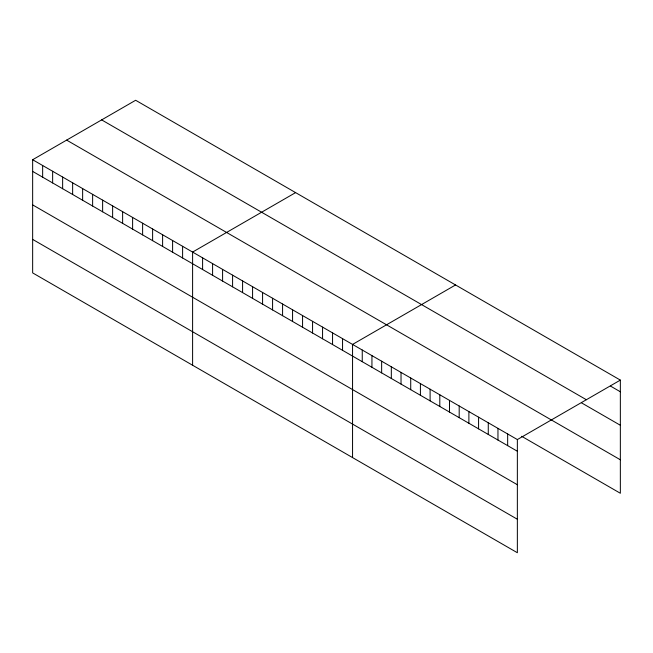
<?xml version="1.0" encoding="UTF-8"?>
<svg xmlns="http://www.w3.org/2000/svg" width="653" height="653" viewBox="0 0 653 653"><rect width="100%" height="100%" fill="white"/><g stroke="black" fill="none" stroke-linecap="round" stroke-linejoin="round"><path stroke-width="0.98" d="M32.65 159.732L517.356 439.567L517.356 552.732L32.65 272.897L32.65 159.732L135.644 100.268L620.35 380.103L620.35 493.268L521.649 436.286M295.597 192.611L192.602 252.074L192.602 365.239M455.549 284.961L352.555 344.425L352.555 457.59M517.356 439.567L620.35 380.103M610.653 386.176L620.35 391.776M101.656 119.891L586.361 399.726M581.57 402.885L620.35 425.266M66.639 140.109L620.35 459.777M32.65 171.396L517.356 451.239M32.65 204.895L517.356 484.73M32.65 239.398L517.356 519.241M507.659 433.976L507.659 445.64M497.961 428.376L497.961 440.049M488.273 422.777L488.273 434.449M478.576 417.185L478.576 428.85M468.887 411.586L468.887 423.258M459.19 405.986L459.19 417.659M449.493 400.395L449.493 412.059M439.804 394.796L439.804 406.468M430.107 389.196L430.107 400.869M420.41 383.605L420.41 395.269M410.721 378.005L410.721 389.678M401.024 372.406L401.024 384.078M391.327 366.815L391.327 378.479M381.638 361.215L381.638 372.887M371.941 355.616L371.941 367.288M362.252 350.024L362.252 361.689M342.556 338.654L342.556 350.318M332.557 332.883L332.557 344.547M322.566 327.112L322.566 338.776M312.567 321.341L312.567 333.006M302.568 315.57L302.568 327.235M292.568 309.791L292.568 321.464M282.578 304.02L282.578 315.693M272.579 298.25L272.579 309.922M262.579 292.479L262.579 304.151M252.58 286.708L252.58 298.38M242.589 280.937L242.589 292.601M232.59 275.166L232.59 286.83M222.591 269.395L222.591 281.059M212.592 263.624L212.592 275.288M202.601 257.853L202.601 269.518M182.603 246.303L182.603 257.976M172.604 240.533L172.604 252.205M162.613 234.762L162.613 246.434M152.614 228.991L152.614 240.655M142.615 223.22L142.615 234.884M132.616 217.449L132.616 229.113M122.625 211.678L122.625 223.342M112.626 205.907L112.626 217.571M102.627 200.136L102.627 211.801M92.628 194.357L92.628 206.03M82.637 188.586L82.637 200.259M72.638 182.816L72.638 194.488M62.639 177.045L62.639 188.717M52.64 171.274L52.64 182.938M42.649 165.503L42.649 177.167"/></g></svg>
